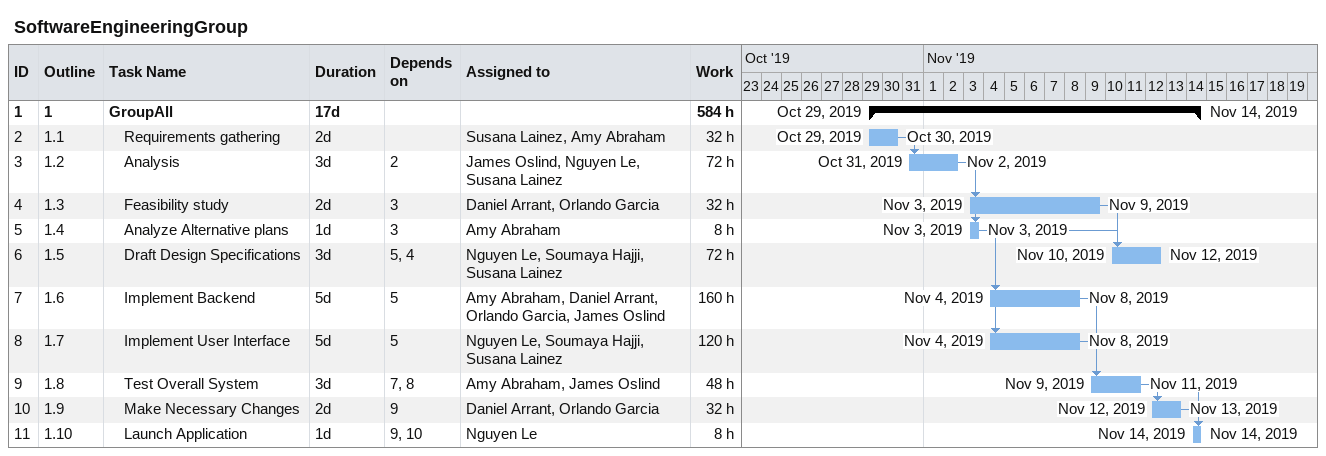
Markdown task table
SoftwareEngineeringGroup

| ID | WBS | Task | Duration | Start | Finish | Predecessors | Resources | Work (h) |
|---|---|---|---|---|---|---|---|---|
| 1 | 1 | **GroupAll** | 17d | 2019-10-29 | 2019-11-14 |  |  | 584 |
| 2 | 1.1 | Requirements gathering | 2d | 2019-10-29 | 2019-10-30 |  | Susana Lainez, Amy Abraham | 32 |
| 3 | 1.2 | Analysis | 3d | 2019-10-31 | 2019-11-02 | 2 | James Oslind, Nguyen Le, Susana Lainez | 72 |
| 4 | 1.3 | Feasibility study | 2d | 2019-11-03 | 2019-11-09 | 3 | Daniel Arrant, Orlando Garcia | 32 |
| 5 | 1.4 | Analyze Alternative plans | 1d | 2019-11-03 | 2019-11-03 | 3 | Amy Abraham | 8 |
| 6 | 1.5 | Draft Design Specifications | 3d | 2019-11-10 | 2019-11-12 | 5, 4 | Nguyen Le, Soumaya Hajji, Susana Lainez | 72 |
| 7 | 1.6 | Implement Backend | 5d | 2019-11-04 | 2019-11-08 | 5 | Amy Abraham, Daniel Arrant, Orlando Garcia, James Oslind | 160 |
| 8 | 1.7 | Implement User Interface | 5d | 2019-11-04 | 2019-11-08 | 5 | Nguyen Le, Soumaya Hajji, Susana Lainez | 120 |
| 9 | 1.8 | Test Overall System | 3d | 2019-11-09 | 2019-11-11 | 7, 8 | Amy Abraham, James Oslind | 48 |
| 10 | 1.9 | Make Necessary Changes | 2d | 2019-11-12 | 2019-11-13 | 9 | Daniel Arrant, Orlando Garcia | 32 |
| 11 | 1.10 | Launch Application | 1d | 2019-11-14 | 2019-11-14 | 9, 10 | Nguyen Le | 8 |
